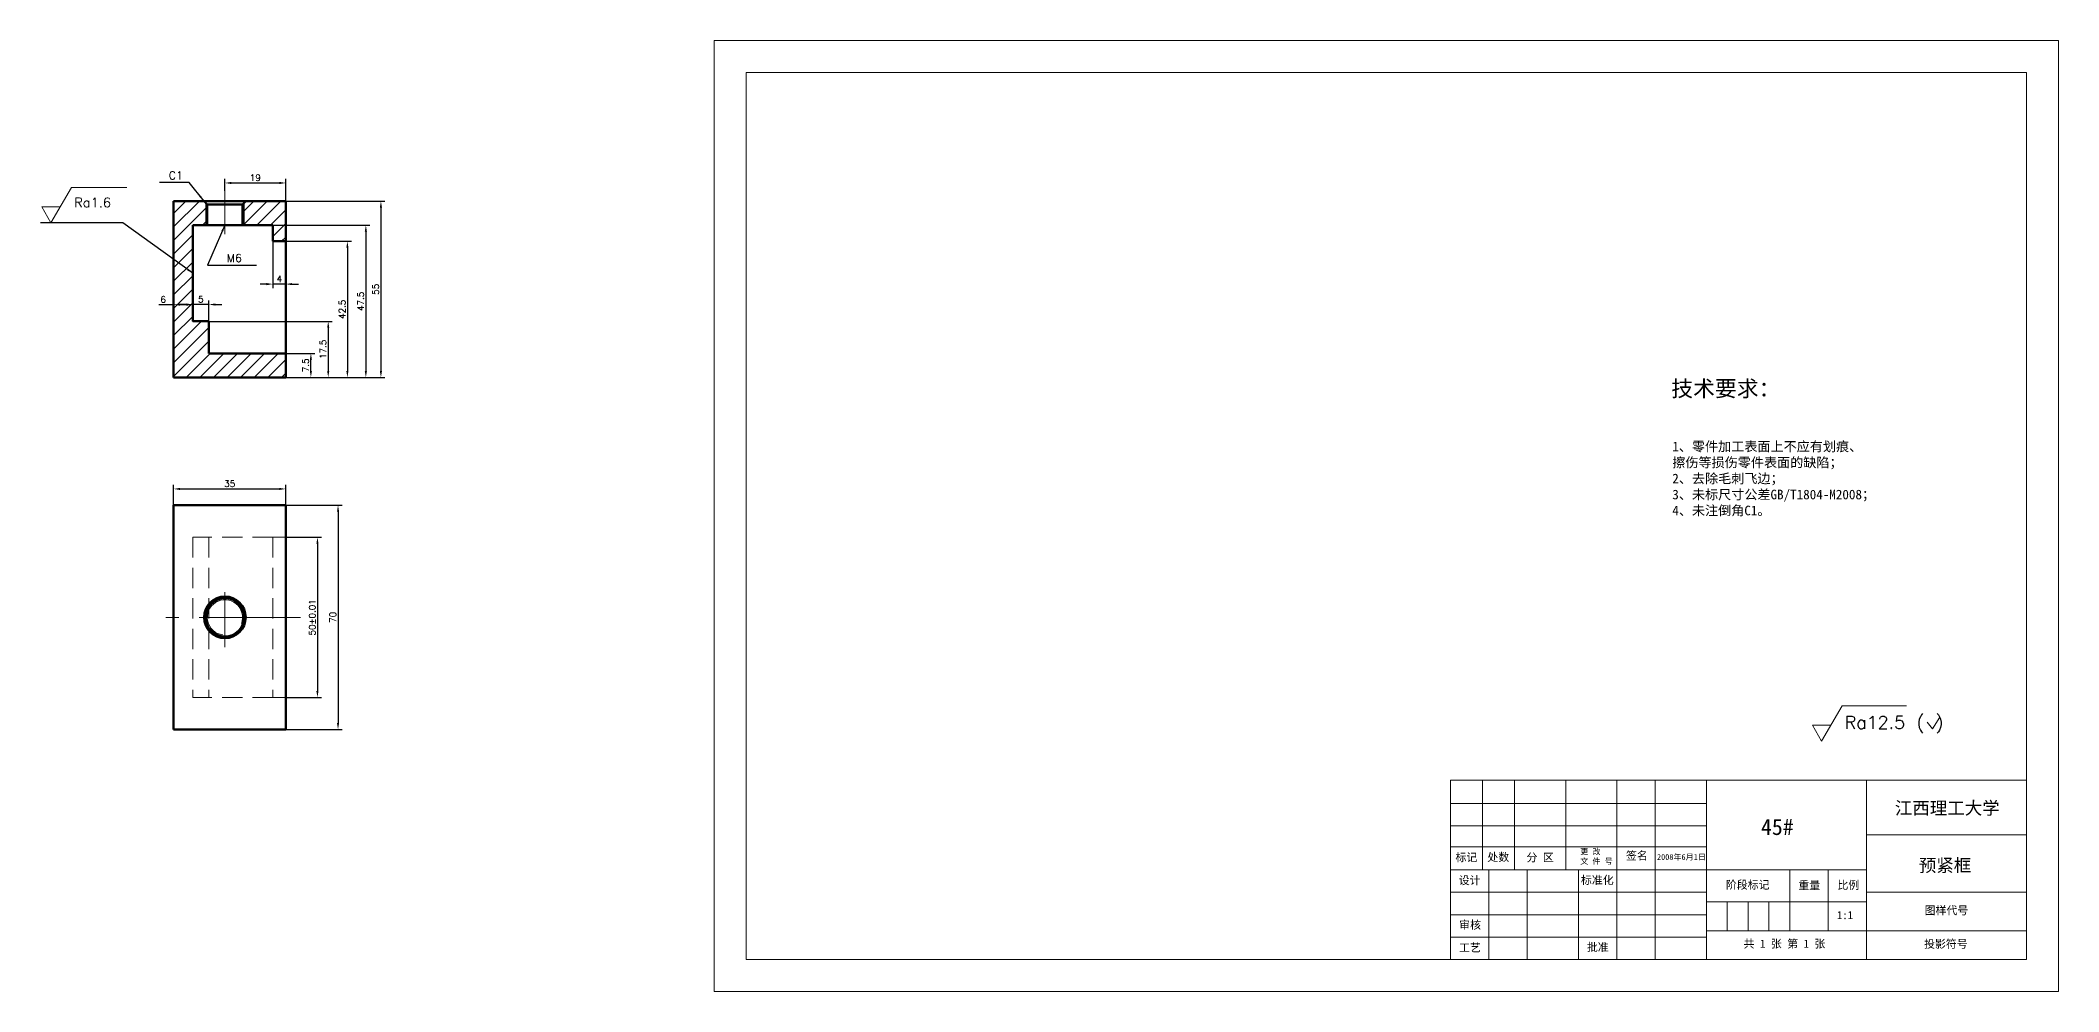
# Model space of a CAD drawing. Header units: millimetres. Extents: x -1505 to 6149, y -3153 to 848.
# Drawn here: x 1114 to 1745, y -2475 to -2178 of the extents above; entities that cross this region are included whole.
import ezdxf

# ---------------------------------------------------------------- set-up
doc = ezdxf.new("R2010")
doc.units = ezdxf.units.MM
doc.linetypes.add('CENTER', pattern=[50.8, 31.75, -6.35, 6.35, -6.35])
doc.linetypes.add('DASHED2', pattern=[9.525, 6.35, -3.175])
doc.layers.add('csx', color=7, linetype='Continuous', lineweight=50)
doc.styles.add('2.5', font='simfang.ttf')
doc.styles.get("Standard").update_dxf_attribs({"font": 'txt', "bigfont": 'gbcbig.shx'})
doc.dimstyles.new('gdp ISO-25', dxfattribs={"dimtxt": 3, "dimasz": 2, "dimexe": 1.25, "dimexo": 0, "dimtad": 1, "dimlfac": 0.5, "dimdsep": 46, "dimtxsty": 'Standard', "dimcen": 2.5, "dimadec": 0, "dimazin": 0, "dimtfac": 1, "dimtmove": 0, "dimatfit": 3, "dimfxl": 1, "dimarcsym": 0})
doc.dimstyles.new('ISO-25', dxfattribs={"dimtxt": 2, "dimasz": 2, "dimexe": 1.25, "dimexo": 0, "dimtad": 1, "dimdsep": 46, "dimtxsty": 'Standard', "dimcen": 2.5, "dimadec": 0, "dimazin": 0, "dimtfac": 1, "dimtmove": 0, "dimatfit": 3, "dimfxl": 1, "dimarcsym": 0})

# ---------------------------------------------------------------- blocks, each defined once
blk = doc.blocks.new('*D159')
at = {"color": 0, "lineweight": -2}
for p, q in [((1155.9, -2322.99), (1155.9, -2316.64)), ((1157.9, -2317.89), (1188.9, -2317.89)), ((1190.9, -2322.99), (1190.9, -2316.64))]:
    blk.add_line(p, q, dxfattribs=at)
at = {"color": 0}
for points in [[(1157.9, -2317.56), (1157.9, -2318.22), (1155.9, -2317.89)], [(1188.9, -2317.56), (1188.9, -2318.22), (1190.9, -2317.89)]]:
    blk.add_solid(points, dxfattribs=at)
at = {"layer": 'Defpoints', "color": 0}
for p in [(1190.9, -2317.89), (1155.9, -2322.99), (1190.9, -2322.99)]:
    blk.add_point(p, dxfattribs=at)
at = {"color": 0, "lineweight": 13, "insert": (1173.4, -2316.27), "char_height": 2, "attachment_point": 5}
blk.add_mtext('35', dxfattribs=at)
blk = doc.blocks.new('*D160')
at = {"color": 0, "lineweight": -2}
for p, q in [((1190.9, -2228.06), (1221.9, -2228.06)), ((1220.65, -2230.06), (1220.65, -2281.06)), ((1190.9, -2283.06), (1221.9, -2283.06))]:
    blk.add_line(p, q, dxfattribs=at)
at = {"color": 0}
for points in [[(1220.31, -2230.06), (1220.98, -2230.06), (1220.65, -2228.06)], [(1220.31, -2281.06), (1220.98, -2281.06), (1220.65, -2283.06)]]:
    blk.add_solid(points, dxfattribs=at)
at = {"layer": 'Defpoints', "color": 0}
for p in [(1190.9, -2228.06), (1190.9, -2283.06), (1220.65, -2283.06)]:
    blk.add_point(p, dxfattribs=at)
at = {"color": 0, "lineweight": 13, "insert": (1219.02, -2255.56), "char_height": 2, "attachment_point": 5, "rotation": 90}
blk.add_mtext('55', dxfattribs=at)
blk = doc.blocks.new('*D161')
at = {"color": 0, "lineweight": -2}
for p, q in [((1190.9, -2275.56), (1200.02, -2275.56)), ((1198.77, -2281.06), (1198.77, -2277.56)), ((1190.9, -2283.06), (1200.02, -2283.06))]:
    blk.add_line(p, q, dxfattribs=at)
at = {"color": 0}
for points in [[(1198.44, -2277.56), (1199.1, -2277.56), (1198.77, -2275.56)], [(1198.44, -2281.06), (1199.1, -2281.06), (1198.77, -2283.06)]]:
    blk.add_solid(points, dxfattribs=at)
at = {"layer": 'Defpoints', "color": 0}
for p in [(1190.9, -2275.56), (1198.77, -2275.56), (1190.9, -2283.06)]:
    blk.add_point(p, dxfattribs=at)
at = {"color": 0, "lineweight": 13, "insert": (1197.14, -2279.31), "char_height": 2, "attachment_point": 5, "rotation": 90}
blk.add_mtext('7.5', dxfattribs=at)
blk = doc.blocks.new('*D162')
at = {"color": 0, "lineweight": -2}
for p, q in [((1190.9, -2240.56), (1211.43, -2240.56)), ((1210.18, -2242.56), (1210.18, -2281.06)), ((1190.9, -2283.06), (1211.43, -2283.06))]:
    blk.add_line(p, q, dxfattribs=at)
at = {"color": 0}
for points in [[(1209.84, -2242.56), (1210.51, -2242.56), (1210.18, -2240.56)], [(1209.84, -2281.06), (1210.51, -2281.06), (1210.18, -2283.06)]]:
    blk.add_solid(points, dxfattribs=at)
at = {"layer": 'Defpoints', "color": 0}
for p in [(1190.9, -2240.56), (1190.9, -2283.06), (1210.18, -2283.06)]:
    blk.add_point(p, dxfattribs=at)
at = {"color": 0, "lineweight": 13, "insert": (1208.55, -2261.81), "char_height": 2, "attachment_point": 5, "rotation": 90}
blk.add_mtext('42.5', dxfattribs=at)
blk = doc.blocks.new('*D163')
at = {"color": 0, "lineweight": -2}
for p, q in [((1166.9, -2265.56), (1205.44, -2265.56)), ((1204.19, -2267.56), (1204.19, -2281.06)), ((1190.9, -2283.06), (1205.44, -2283.06))]:
    blk.add_line(p, q, dxfattribs=at)
at = {"color": 0}
for points in [[(1203.86, -2267.56), (1204.52, -2267.56), (1204.19, -2265.56)], [(1203.86, -2281.06), (1204.52, -2281.06), (1204.19, -2283.06)]]:
    blk.add_solid(points, dxfattribs=at)
at = {"layer": 'Defpoints', "color": 0}
for p in [(1166.9, -2265.56), (1190.9, -2283.06), (1204.19, -2283.06)]:
    blk.add_point(p, dxfattribs=at)
at = {"color": 0, "lineweight": 13, "insert": (1202.57, -2274.31), "char_height": 2, "attachment_point": 5, "rotation": 90}
blk.add_mtext('17.5', dxfattribs=at)
blk = doc.blocks.new('*D164')
at = {"color": 0, "lineweight": -2}
for p, q in [((1186.9, -2235.56), (1217.19, -2235.56)), ((1215.94, -2237.56), (1215.94, -2281.06)), ((1190.9, -2283.06), (1217.19, -2283.06))]:
    blk.add_line(p, q, dxfattribs=at)
at = {"color": 0}
for points in [[(1215.61, -2237.56), (1216.28, -2237.56), (1215.94, -2235.56)], [(1215.61, -2281.06), (1216.28, -2281.06), (1215.94, -2283.06)]]:
    blk.add_solid(points, dxfattribs=at)
at = {"layer": 'Defpoints', "color": 0}
for p in [(1186.9, -2235.56), (1190.9, -2283.06), (1215.94, -2283.06)]:
    blk.add_point(p, dxfattribs=at)
at = {"color": 0, "lineweight": 13, "insert": (1214.32, -2259.31), "char_height": 2, "attachment_point": 5, "rotation": 90}
blk.add_mtext('47.5', dxfattribs=at)
blk = doc.blocks.new('*D165')
at = {"color": 0, "lineweight": -2}
for p, q in [((1171.9, -2224.79), (1171.9, -2221.11)), ((1173.9, -2222.36), (1188.9, -2222.36)), ((1190.9, -2228.06), (1190.9, -2221.11))]:
    blk.add_line(p, q, dxfattribs=at)
at = {"color": 0}
for points in [[(1173.9, -2222.02), (1173.9, -2222.69), (1171.9, -2222.36)], [(1188.9, -2222.02), (1188.9, -2222.69), (1190.9, -2222.36)]]:
    blk.add_solid(points, dxfattribs=at)
at = {"layer": 'Defpoints', "color": 0}
for p in [(1171.9, -2224.79), (1190.9, -2222.36), (1190.9, -2228.06)]:
    blk.add_point(p, dxfattribs=at)
at = {"color": 0, "lineweight": 13, "insert": (1181.4, -2220.73), "char_height": 2, "attachment_point": 5}
blk.add_mtext('19', dxfattribs=at)
blk = doc.blocks.new('*D166')
at = {"color": 0, "lineweight": -2}
for p, q in [((1186.9, -2240.56), (1186.9, -2255.18)), ((1190.9, -2240.56), (1190.9, -2255.18)), ((1184.9, -2253.93), (1182.9, -2253.93)), ((1190.9, -2253.93), (1186.9, -2253.93)), ((1192.9, -2253.93), (1194.9, -2253.93))]:
    blk.add_line(p, q, dxfattribs=at)
at = {"color": 0}
for points in [[(1184.9, -2253.6), (1184.9, -2254.27), (1186.9, -2253.93)], [(1192.9, -2253.6), (1192.9, -2254.27), (1190.9, -2253.93)]]:
    blk.add_solid(points, dxfattribs=at)
at = {"layer": 'Defpoints', "color": 0}
for p in [(1186.9, -2240.56), (1190.9, -2240.56), (1186.9, -2253.93)]:
    blk.add_point(p, dxfattribs=at)
at = {"color": 0, "lineweight": 13, "insert": (1188.9, -2252.31), "char_height": 2, "attachment_point": 5}
blk.add_mtext('4', dxfattribs=at)
blk = doc.blocks.new('*D167')
at = {"color": 0, "lineweight": -2}
for p, q in [((1159.9, -2260.32), (1157.9, -2260.32)), ((1161.9, -2265.56), (1161.9, -2259.07)), ((1166.9, -2260.32), (1161.9, -2260.32)), ((1166.9, -2265.56), (1166.9, -2259.07)), ((1168.9, -2260.32), (1170.9, -2260.32))]:
    blk.add_line(p, q, dxfattribs=at)
at = {"color": 0}
for points in [[(1159.9, -2259.98), (1159.9, -2260.65), (1161.9, -2260.32)], [(1168.9, -2259.98), (1168.9, -2260.65), (1166.9, -2260.32)]]:
    blk.add_solid(points, dxfattribs=at)
at = {"layer": 'Defpoints', "color": 0}
for p in [(1161.9, -2260.32), (1161.9, -2265.56), (1166.9, -2265.56)]:
    blk.add_point(p, dxfattribs=at)
at = {"color": 0, "lineweight": 13, "insert": (1164.4, -2258.69), "char_height": 2, "attachment_point": 5}
blk.add_mtext('5', dxfattribs=at)
blk = doc.blocks.new('*D168')
at = {"color": 0, "lineweight": -2}
for p, q in [((1155.9, -2228.06), (1155.9, -2261.61)), ((1155.9, -2260.36), (1151.32, -2260.36)), ((1159.9, -2260.36), (1157.9, -2260.36)), ((1161.9, -2260.32), (1161.9, -2261.61))]:
    blk.add_line(p, q, dxfattribs=at)
at = {"color": 0}
for points in [[(1157.9, -2260.02), (1157.9, -2260.69), (1155.9, -2260.36)], [(1159.9, -2260.02), (1159.9, -2260.69), (1161.9, -2260.36)]]:
    blk.add_solid(points, dxfattribs=at)
at = {"layer": 'Defpoints', "color": 0}
for p in [(1155.9, -2228.06), (1155.9, -2260.36), (1161.9, -2260.32)]:
    blk.add_point(p, dxfattribs=at)
at = {"color": 0, "lineweight": 13, "insert": (1152.61, -2258.73), "char_height": 2, "attachment_point": 5}
blk.add_mtext('6', dxfattribs=at)
blk = doc.blocks.new('*D169')
at = {"color": 0, "lineweight": -2}
for p, q in [((1190.9, -2332.99), (1202.07, -2332.99)), ((1200.82, -2334.99), (1200.82, -2380.99)), ((1190.9, -2382.99), (1202.07, -2382.99))]:
    blk.add_line(p, q, dxfattribs=at)
at = {"color": 0}
for points in [[(1200.48, -2334.99), (1201.15, -2334.99), (1200.82, -2332.99)], [(1200.48, -2380.99), (1201.15, -2380.99), (1200.82, -2382.99)]]:
    blk.add_solid(points, dxfattribs=at)
at = {"layer": 'Defpoints', "color": 0}
for p in [(1190.9, -2332.99), (1190.9, -2382.99), (1200.82, -2382.99)]:
    blk.add_point(p, dxfattribs=at)
at = {"color": 0, "lineweight": 13, "insert": (1199.19, -2357.99), "char_height": 2, "attachment_point": 5, "rotation": 90}
blk.add_mtext('50±0.01', dxfattribs=at)
blk = doc.blocks.new('*D170')
at = {"color": 0, "lineweight": -2}
for p, q in [((1190.9, -2322.99), (1208.5, -2322.99)), ((1207.25, -2324.99), (1207.25, -2390.99)), ((1190.9, -2392.99), (1208.5, -2392.99))]:
    blk.add_line(p, q, dxfattribs=at)
at = {"color": 0}
for points in [[(1206.92, -2324.99), (1207.59, -2324.99), (1207.25, -2322.99)], [(1206.92, -2390.99), (1207.59, -2390.99), (1207.25, -2392.99)]]:
    blk.add_solid(points, dxfattribs=at)
at = {"layer": 'Defpoints', "color": 0}
for p in [(1190.9, -2322.99), (1190.9, -2392.99), (1207.25, -2392.99)]:
    blk.add_point(p, dxfattribs=at)
at = {"color": 0, "lineweight": 13, "insert": (1205.63, -2357.99), "char_height": 2, "attachment_point": 5, "rotation": 90}
blk.add_mtext('70', dxfattribs=at)

msp = doc.modelspace()

# ---------------------------------------------------------------- hatches: boundary and pattern name
at = {"lineweight": 13}
h = msp.add_hatch(dxfattribs=at)
h.set_pattern_fill('_USER', color=256, scale=3, angle=45, style=0, pattern_type=0)
h.set_pattern_definition([(45, (3.0532, -2913.764), (-2.1213203, 2.1213203), [])])
h.paths.add_polyline_path([(1178.401, -2228.057), (1177.901, -2228.557), (1177.901, -2235.557), (1186.901, -2235.557), (1186.901, -2240.557), (1190.901, -2240.557), (1190.901, -2228.057)], flags=17)
h.paths.add_polyline_path([(1161.901, -2235.557), (1165.901, -2235.557), (1165.901, -2228.557), (1165.401, -2228.057), (1155.901, -2228.057), (1155.901, -2283.057), (1190.901, -2283.057), (1190.901, -2275.557), (1166.901, -2275.557), (1166.901, -2265.557), (1161.901, -2265.557)])
h.paths.add_polyline_path([(1166.401, -2229.057), (1165.901, -2228.557), (1165.901, -2235.557), (1166.401, -2235.557)], flags=17)
h.paths.add_polyline_path([(1177.401, -2235.557), (1177.901, -2235.557), (1177.901, -2228.557), (1177.401, -2229.057)], flags=17)

# ---------------------------------------------------------------- linework, layer by layer
for p, q in [((1324.77, -2474.84), (1324.77, -2177.84)), ((1324.77, -2177.84), (1744.77, -2177.84)), ((1744.77, -2177.84), (1744.77, -2474.84)), ((1117.581, -2234.76), (1123.961, -2223.76)), ((1123.961, -2223.76), (1141.258, -2223.76)), ((1171.901, -2238.353), (1171.901, -2224.786)), ((1117.581, -2234.76), (1114.68, -2229.76)), ((1114.68, -2229.76), (1120.481, -2229.76)), ((1165.901, -2235.557), (1165.901, -2228.557)), ((1177.901, -2235.557), (1177.901, -2228.557)), ((1186.901, -2332.986), (1190.901, -2332.986)), ((1186.901, -2382.986), (1190.901, -2382.986)), ((1190.901, -2382.986), (1190.901, -2392.986)), ((1670.729, -2396.611), (1677.109, -2385.611)), ((1677.109, -2385.611), (1697.241, -2385.611)), ((1705.384, -2392.78), (1707.649, -2389.11)), ((1670.729, -2396.611), (1667.828, -2391.611)), ((1667.828, -2391.611), (1673.629, -2391.611)), ((1703.718, -2390.732), (1705.384, -2392.78)), ((1554.77, -2416.101), (1634.77, -2416.101)), ((1554.77, -2423.122), (1634.77, -2423.122)), ((1554.77, -2429.675), (1634.77, -2429.675)), ((1660.77, -2455.84), (1660.77, -2436.84)), ((1672.77, -2436.84), (1672.77, -2455.84)), ((1554.77, -2443.84), (1634.77, -2443.84)), ((1554.77, -2450.84), (1634.77, -2450.84)), ((1641.27, -2446.84), (1641.27, -2455.84)), ((1647.77, -2446.84), (1647.77, -2455.84)), ((1654.27, -2446.84), (1654.27, -2455.84)), ((1554.77, -2457.84), (1634.77, -2457.84)), ((1684.77, -2455.84), (1734.77, -2455.84)), ((1744.77, -2474.84), (1324.77, -2474.84))]:
    msp.add_line(p, q, dxfattribs=at)
at = {"lineweight": 50}
for p, q in [((1155.901, -2283.057), (1155.901, -2228.057)), ((1155.901, -2228.057), (1165.401, -2228.057)), ((1165.401, -2228.057), (1190.901, -2228.057)), ((1166.401, -2229.057), (1165.401, -2228.057)), ((1166.401, -2235.557), (1166.401, -2229.057)), ((1177.401, -2229.057), (1166.401, -2229.057)), ((1177.401, -2229.057), (1178.401, -2228.057)), ((1177.401, -2235.557), (1177.401, -2229.057)), ((1190.901, -2228.057), (1190.901, -2240.557)), ((1186.901, -2235.557), (1161.901, -2235.557)), ((1161.901, -2235.557), (1161.901, -2265.557)), ((1161.901, -2235.557), (1161.901, -2250.557)), ((1186.901, -2240.557), (1186.901, -2235.557)), ((1190.901, -2240.557), (1186.901, -2240.557)), ((1190.901, -2240.557), (1190.901, -2275.557)), ((1161.901, -2265.557), (1166.901, -2265.557)), ((1166.901, -2265.557), (1166.901, -2275.557)), ((1166.901, -2275.557), (1190.901, -2275.557)), ((1190.901, -2275.557), (1184.901, -2275.557)), ((1190.901, -2275.557), (1190.901, -2283.057)), ((1155.901, -2283.057), (1190.901, -2283.057)), ((1155.901, -2322.986), (1155.901, -2392.986)), ((1155.901, -2322.986), (1190.901, -2322.986)), ((1190.901, -2322.986), (1190.901, -2392.986)), ((1155.901, -2392.986), (1190.901, -2392.986))]:
    msp.add_line(p, q, dxfattribs=at)
at = {"linetype": 'DASHED2', "lineweight": 13}
for p, q in [((1161.901, -2332.986), (1161.901, -2382.986)), ((1186.901, -2332.986), (1161.901, -2332.986)), ((1166.901, -2332.986), (1166.901, -2382.986)), ((1186.901, -2332.986), (1186.901, -2382.986)), ((1186.901, -2382.986), (1161.901, -2382.986))]:
    msp.add_line(p, q, dxfattribs=at)
at = {"linetype": 'CENTER', "lineweight": 5}
msp.add_line((1171.901, -2350.094), (1171.901, -2367.314), dxfattribs=at)
at = {"linetype": 'CENTER', "lineweight": 13}
msp.add_line((1195.57, -2357.986), (1153.492, -2357.986), dxfattribs=at)
at = {"lineweight": 50}
for radius in [6.5, 6]:
    msp.add_circle((1171.901, -2357.986), radius, dxfattribs=at)
at = {"lineweight": 5}
msp.add_arc((1171.901, -2357.986), 5.5, 339.81339, 263.567929, dxfattribs=at)
at = {"layer": 'csx', "lineweight": 13}
for p, q in [((1334.77, -2464.84), (1334.77, -2187.84)), ((1334.77, -2187.84), (1734.77, -2187.84)), ((1734.77, -2187.84), (1734.77, -2464.84)), ((1554.77, -2408.84), (1734.77, -2408.84)), ((1554.77, -2464.84), (1554.77, -2408.84)), ((1564.77, -2408.84), (1564.77, -2436.84)), ((1574.77, -2408.84), (1574.77, -2436.84)), ((1590.77, -2408.84), (1590.77, -2436.84)), ((1606.77, -2408.84), (1606.77, -2436.84)), ((1618.77, -2408.84), (1618.77, -2436.84)), ((1634.77, -2408.84), (1634.77, -2464.84)), ((1684.77, -2408.84), (1684.77, -2464.84)), ((1734.77, -2425.84), (1684.77, -2425.84)), ((1554.77, -2436.84), (1684.77, -2436.84)), ((1566.77, -2436.84), (1566.77, -2464.84)), ((1578.77, -2436.84), (1578.77, -2464.84)), ((1594.77, -2436.84), (1594.77, -2464.84)), ((1606.77, -2436.84), (1606.77, -2464.84)), ((1618.77, -2436.84), (1618.77, -2464.84)), ((1734.77, -2443.84), (1684.77, -2443.84)), ((1684.77, -2446.84), (1634.77, -2446.84)), ((1684.77, -2455.84), (1634.77, -2455.84)), ((1734.77, -2464.84), (1334.77, -2464.84))]:
    msp.add_line(p, q, dxfattribs=at)

# ---------------------------------------------------------------- texts
at = {"lineweight": 13, "attachment_point": 1}
for s, insert, char_height, width in [('C1', (1154.364, -2218.747), 2.5, 8.28656), ('Ra1.6', (1124.795, -2226.954), 3, 9.34429), ('M6', (1172.487, -2244.539), 2.5, 7.70167), ('Ra12.5 ( )', (1677.943, -2388.805), 4, 35.71604)]:
    msp.add_mtext(s, dxfattribs=dict(at, insert=insert, char_height=char_height, width=width))
at = {"lineweight": 13, "attachment_point": 1, "style": '2.5'}
for s, width, heights, insert, char_height in [('技术要求：', 93.82496, [0], (1623.753, -2284.043), 5), ('1、零件加工表面上不应有划痕、\\P擦伤等损伤零件表面的缺陷；\\P2、去除毛刺飞边；\\P3、未标尺寸公差GB/T1804-M2008；\\P4、未注倒角C1。', 163.22878, [156.459], (1624.077, -2303.123), 3), ('     45#', 50, [0], (1634.77, -2420.93), 5), ('  {\\H1.6x;  江西理工大学}', 50, [0], (1684.77, -2415.528), 2.5), ('\\pi1.5643;标记', 10, [0], (1554.77, -2431.68), 2.5), ('\\pi1.5857;处数', 10, [0], (1564.726, -2431.622), 2.5), ('\\pi3.75;分 区', 16, [0], (1574.77, -2431.718), 2.5), (' 更 改        文 件 号', 16, [0], (1594.049, -2430.229), 1.8), ('\\pi2.8143;签名', 12, [0], (1606.79, -2431.145), 2.5), ('\\pi2.746;2008年6月1日', 20.65316, [9.376], (1616.55, -2431.905), 1.8), ('      预紧框', 50, [0], (1684.77, -2433.414), 4), ('\\pi2.5857;设计', 12, [0], (1554.77, -2438.838), 2.5), ('\\pi0.76429;标准化', 12, [0], (1594.77, -2438.772), 2.5), ('\\pi6.0429;阶段标记', 26, [0], (1634.77, -2440.238), 2.5), ('\\pi2.6857;重量', 12, [0], (1660.77, -2440.4), 2.5), ('\\pi2.9;比例', 12, [0], (1672.77, -2440.335), 2.5), ('\\pi2.7214;审核', 12, [0], (1554.77, -2452.756), 2.5), ('\\pi1.564;1:1', 10, [0], (1673.925, -2449.706), 2.5), ('\\pi18.136;图样代号', 50, [0], (1684.77, -2448.235), 2.5), ('\\pi11.579;共 1 张 第 1 张', 50, [0], (1634.77, -2458.631), 2.5), ('\\pi17.95;投影符号', 50, [0], (1684.77, -2458.705), 2.5), ('\\pi2.6786;工艺', 12, [0], (1554.77, -2459.867), 2.5), ('\\pi2.5786;批准', 12, [0], (1594.807, -2459.713), 2.5)]:
    msp.add_mtext_dynamic_manual_height_columns(s, width=width, gutter_width=12.5, heights=heights, dxfattribs=dict(at, insert=insert, char_height=char_height))

# ---------------------------------------------------------------- dimensions: what is measured, and where the dimension line sits
at = {"lineweight": 13}
for base, p1, p2, picture, middle in [((1190.901, -2222.358), (1171.901, -2224.786), (1190.901, -2228.057), '*D165', (1181.401, -2220.733)), ((1186.901, -2253.934), (1190.901, -2240.557), (1186.901, -2240.557), '*D166', (1188.901, -2252.309)), ((1161.901, -2260.318), (1166.901, -2265.557), (1161.901, -2265.557), '*D167', (1164.401, -2258.693)), ((1190.901, -2317.891), (1155.901, -2322.986), (1190.901, -2322.986), '*D159', (1173.401, -2316.266))]:
    dim = msp.add_linear_dim(base=base, p1=p1, p2=p2, dimstyle='ISO-25', dxfattribs=at)
    dim.commit()
    dim.dimension.update_dxf_attribs({"geometry": picture, "text_midpoint": middle})
dim = msp.add_linear_dim(base=(1155.901, -2260.355), p1=(1161.901, -2260.318), p2=(1155.901, -2228.057), dimstyle='ISO-25', dxfattribs=at)
dim.commit()
dim.dimension.update_dxf_attribs({"geometry": '*D168', "text_midpoint": (1152.61, -2260.355), "dimtype": 160})
for base, p1, picture, middle in [((1220.647, -2283.057), (1190.901, -2228.057), '*D160', (1220.647, -2255.557)), ((1210.176, -2283.057), (1190.901, -2240.557), '*D162', (1210.176, -2261.807)), ((1204.191, -2283.057), (1166.901, -2265.557), '*D163', (1204.191, -2274.307))]:
    dim = msp.add_linear_dim(base=base, p1=p1, p2=(1190.901, -2283.057), angle=90, dimstyle='ISO-25', dxfattribs=at)
    dim.commit()
    dim.dimension.update_dxf_attribs({"geometry": picture, "text_midpoint": middle, "dimtype": 160})
for base, p1, p2, picture, middle in [((1215.942, -2283.057), (1186.901, -2235.557), (1190.901, -2283.057), '*D164', (1214.317, -2259.307)), ((1198.769, -2275.557), (1190.901, -2283.057), (1190.901, -2275.557), '*D161', (1197.144, -2279.307)), ((1207.252, -2392.986), (1190.901, -2322.986), (1190.901, -2392.986), '*D170', (1205.627, -2357.986))]:
    dim = msp.add_linear_dim(base=base, p1=p1, p2=p2, angle=90, dimstyle='ISO-25', dxfattribs=at)
    dim.commit()
    dim.dimension.update_dxf_attribs({"geometry": picture, "text_midpoint": middle})
dim = msp.add_linear_dim(base=(1200.817, -2382.986), p1=(1190.901, -2332.986), p2=(1190.901, -2382.986), angle=90, dimstyle='ISO-25', override={"dimgap": 0.625, "dimtol": 1, "dimlim": 0, "dimtp": 0.01, "dimtm": 0.01}, dxfattribs=at)
dim.commit()
dim.dimension.update_dxf_attribs({"geometry": '*D169', "text_midpoint": (1199.192, -2357.986)})

# ---------------------------------------------------------------- leaders
for points, dimstyle in [([(1165.401, -2228.057), (1160.699, -2222.238), (1151.502, -2222.238)], 'ISO-25'), ([(1161.901, -2250.557), (1140.059, -2234.76), (1114.259, -2234.76)], 'gdp ISO-25'), ([(1171.901, -2235.557), (1166.456, -2248.005), (1181.785, -2248.005)], 'ISO-25')]:
    msp.add_leader(points, dimstyle=dimstyle, override={"dimgap": 0.625, "dimtad": 0}, dxfattribs=at)

doc.saveas('drawing.dxf')
